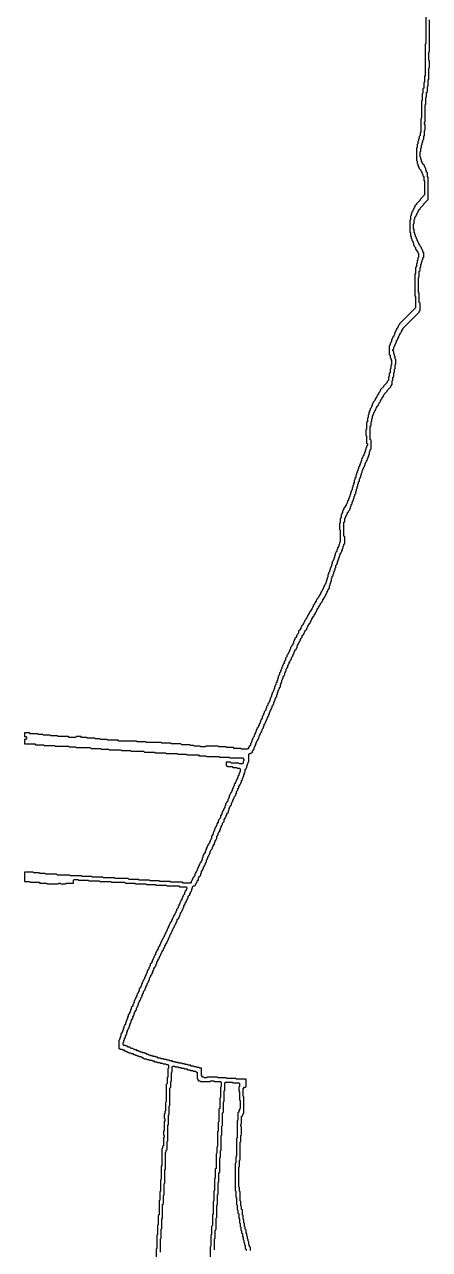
# Model space of a CAD drawing. Header units: metres. Extents: x 0 to 100, y 0 to 127.
# Drawn here: x 0 to 13.85, y 41.86 to 83.7 of the extents above; entities that cross this region are included whole.
import ezdxf

# ---------------------------------------------------------------- set-up
doc = ezdxf.new("R2010")
doc.units = ezdxf.units.M

msp = doc.modelspace()

# ---------------------------------------------------------------- linework, layer by layer
for points in [[(13.725, 83.975), (13.725, 83.05), (13.7, 83.025), (13.7, 81.95), (13.675, 81.925), (13.675, 81.725), (13.65, 81.7), (13.65, 81.525), (13.625, 81.5), (13.625, 81.35), (13.6, 81.325), (13.6, 81.1), (13.575, 81.075), (13.575, 80.5), (13.55, 80.475), (13.55, 80.025), (13.525, 80), (13.525, 79.9), (13.5, 79.875), (13.5, 79.8), (13.475, 79.775), (13.475, 79.725), (13.45, 79.7), (13.45, 79.625), (13.425, 79.6), (13.425, 79.5), (13.4, 79.475), (13.4, 79.05), (13.425, 79.025), (13.425, 78.95), (13.45, 78.925), (13.45, 78.875), (13.475, 78.85), (13.475, 78.825), (13.5, 78.8), (13.5, 78.775), (13.55, 78.725), (13.55, 78.7), (13.575, 78.675), (13.575, 78.65), (13.6, 78.625), (13.6, 78.6), (13.625, 78.575), (13.625, 78.525), (13.65, 78.5), (13.65, 78.375), (13.675, 78.35), (13.675, 77.875), (13.525, 77.725), (13.525, 77.7), (13.4, 77.575), (13.4, 77.55), (13.35, 77.5), (13.35, 77.475), (13.325, 77.45), (13.325, 77.425), (13.3, 77.4), (13.3, 77.375), (13.275, 77.35), (13.275, 77.325), (13.25, 77.3), (13.25, 77.25), (13.225, 77.225), (13.225, 77.175), (13.2, 77.15), (13.2, 77.025), (13.175, 77), (13.175, 76.6), (13.2, 76.575), (13.2, 76.475), (13.225, 76.45), (13.225, 76.4), (13.25, 76.375), (13.25, 76.325), (13.275, 76.3), (13.275, 76.25), (13.3, 76.225), (13.3, 76.175), (13.325, 76.15), (13.325, 76.125), (13.375, 76.075), (13.375, 76.025), (13.4, 76), (13.4, 75.975), (13.45, 75.925), (13.45, 75.9), (13.475, 75.875), (13.475, 75.75), (13.45, 75.725), (13.45, 75.65), (13.425, 75.625), (13.425, 75.55), (13.4, 75.525), (13.4, 75.425), (13.375, 75.4), (13.375, 75.2), (13.35, 75.175), (13.35, 74.425), (13.375, 74.4), (13.375, 74.025), (12.825, 73.475), (12.825, 73.45), (12.775, 73.4), (12.775, 73.375), (12.75, 73.35), (12.75, 73.325), (12.725, 73.3), (12.725, 73.275), (12.7, 73.25), (12.7, 73.225), (12.675, 73.2), (12.675, 73.175), (12.65, 73.15), (12.65, 73.1), (12.625, 73.075), (12.625, 73.05), (12.6, 73.025), (12.6, 73), (12.575, 72.975), (12.575, 72.95), (12.55, 72.925), (12.55, 72.875), (12.525, 72.85), (12.525, 72.825), (12.5, 72.8), (12.5, 72.75), (12.475, 72.725), (12.475, 72.425), (12.5, 72.4), (12.5, 72.325), (12.525, 72.3), (12.525, 72.25), (12.55, 72.225), (12.55, 72.075), (12.525, 72.05), (12.525, 71.95), (12.5, 71.925), (12.5, 71.8), (12.475, 71.775), (12.475, 71.675), (12.45, 71.65), (12.45, 71.55), (12.4, 71.5), (12.4, 71.475), (12.275, 71.35), (12.275, 71.325), (12.175, 71.225), (12.175, 71.2), (12.15, 71.175), (12.15, 71.15), (12.1, 71.1), (12.1, 71.075), (12.075, 71.05), (12.075, 71.025), (12.05, 71), (12.05, 70.975), (12, 70.925), (12, 70.9), (11.975, 70.875), (11.975, 70.85), (11.925, 70.8), (11.925, 70.775), (11.9, 70.75), (11.9, 70.725), (11.875, 70.7), (11.875, 70.65), (11.85, 70.625), (11.85, 70.6), (11.825, 70.575), (11.825, 70.525), (11.8, 70.5), (11.8, 70.475), (11.775, 70.45), (11.775, 70.375), (11.75, 70.35), (11.75, 70.275), (11.725, 70.25), (11.725, 70.125), (11.7, 70.1), (11.7, 69.875), (11.675, 69.85), (11.675, 69.675), (11.7, 69.65), (11.7, 69.4), (11.725, 69.375), (11.725, 69.325), (11.7, 69.3), (11.7, 69.25), (11.675, 69.225), (11.675, 69.175), (11.65, 69.15), (11.65, 69.1), (11.625, 69.075), (11.625, 69.05), (11.6, 69.025), (11.6, 68.975), (11.575, 68.95), (11.575, 68.925), (11.55, 68.9), (11.55, 68.875), (11.525, 68.85), (11.525, 68.8), (11.5, 68.775), (11.5, 68.725), (11.475, 68.7), (11.475, 68.675), (11.45, 68.65), (11.45, 68.6), (11.425, 68.575), (11.425, 68.525), (11.4, 68.5), (11.4, 68.45), (11.375, 68.425), (11.375, 68.4), (11.35, 68.375), (11.35, 68.325), (11.325, 68.3), (11.325, 68.225), (11.3, 68.2), (11.3, 68.15), (11.275, 68.125), (11.275, 68.05), (11.25, 68.025), (11.25, 67.975), (11.225, 67.95), (11.225, 67.9), (11.2, 67.875), (11.2, 67.8), (11.175, 67.775), (11.175, 67.725), (11.15, 67.7), (11.15, 67.65), (11.125, 67.625), (11.125, 67.575), (11.1, 67.55), (11.1, 67.525), (11.075, 67.5), (11.075, 67.45), (11.05, 67.425), (11.05, 67.375), (11.025, 67.35), (11.025, 67.325), (11, 67.3), (11, 67.275), (10.95, 67.225), (10.95, 67.2), (10.925, 67.175), (10.925, 67.15), (10.9, 67.125), (10.9, 67.1), (10.875, 67.075), (10.875, 67.025), (10.85, 67), (10.85, 66.975), (10.825, 66.95), (10.825, 66.85), (10.8, 66.825), (10.8, 66.675), (10.775, 66.65), (10.775, 66.45), (10.8, 66.425), (10.8, 66.025), (10.775, 66), (10.775, 65.95), (10.75, 65.925), (10.75, 65.875), (10.7, 65.825), (10.7, 65.775), (10.675, 65.75), (10.675, 65.7), (10.65, 65.675), (10.65, 65.65), (10.625, 65.625), (10.625, 65.575), (10.6, 65.55), (10.6, 65.5), (10.575, 65.475), (10.575, 65.425), (10.55, 65.4), (10.55, 65.375), (10.525, 65.35), (10.525, 65.275), (10.5, 65.25), (10.5, 65.2), (10.475, 65.175), (10.475, 65.15), (10.45, 65.125), (10.45, 65.075), (10.425, 65.05), (10.425, 65), (10.4, 64.975), (10.4, 64.925), (10.375, 64.9), (10.375, 64.825), (10.35, 64.8), (10.35, 64.75), (10.325, 64.725), (10.325, 64.675), (10.3, 64.65), (10.3, 64.6), (10.275, 64.575), (10.275, 64.55), (10.25, 64.525), (10.25, 64.5), (10.225, 64.475), (10.225, 64.45), (10.2, 64.425), (10.2, 64.4), (10.175, 64.375), (10.175, 64.35), (10.15, 64.325), (10.15, 64.3), (10.125, 64.275), (10.125, 64.25), (10.075, 64.2), (10.075, 64.175), (10.05, 64.15), (10.05, 64.125), (10, 64.075), (10, 64.05), (9.975, 64.025), (9.975, 64), (9.925, 63.95), (9.925, 63.925), (9.9, 63.9), (9.9, 63.875), (9.875, 63.85), (9.875, 63.825), (9.85, 63.8), (9.85, 63.775), (9.825, 63.75), (9.825, 63.725), (9.775, 63.675), (9.775, 63.65), (9.75, 63.625), (9.75, 63.6), (9.7, 63.55), (9.7, 63.525), (9.675, 63.5), (9.675, 63.475), (9.65, 63.45), (9.65, 63.425), (9.625, 63.4), (9.625, 63.375), (9.575, 63.325), (9.575, 63.3), (9.55, 63.275), (9.55, 63.25), (9.525, 63.225), (9.525, 63.2), (9.475, 63.15), (9.475, 63.125), (9.45, 63.1), (9.45, 63.075), (9.425, 63.05), (9.425, 63.025), (9.375, 62.975), (9.375, 62.925), (9.35, 62.9), (9.35, 62.875), (9.3, 62.825), (9.3, 62.775), (9.25, 62.725), (9.25, 62.7), (9.225, 62.675), (9.225, 62.65), (9.2, 62.625), (9.2, 62.575), (9.175, 62.55), (9.175, 62.525), (9.125, 62.475), (9.125, 62.45), (9.1, 62.425), (9.1, 62.375), (9.075, 62.35), (9.075, 62.325), (9.05, 62.3), (9.05, 62.275), (9.025, 62.25), (9.025, 62.225), (9, 62.2), (9, 62.175), (8.975, 62.15), (8.975, 62.1), (8.925, 62.05), (8.925, 62), (8.9, 61.975), (8.9, 61.95), (8.875, 61.925), (8.875, 61.875), (8.85, 61.85), (8.85, 61.825), (8.825, 61.8), (8.825, 61.775), (8.8, 61.75), (8.8, 61.7), (8.775, 61.675), (8.775, 61.65), (8.75, 61.625), (8.75, 61.575), (8.725, 61.55), (8.725, 61.5), (8.7, 61.475), (8.7, 61.45), (8.675, 61.425), (8.675, 61.375), (8.65, 61.35), (8.65, 61.3), (8.625, 61.275), (8.625, 61.225), (8.6, 61.2), (8.6, 61.15), (8.575, 61.125), (8.575, 61.1), (8.55, 61.075), (8.55, 61.025), (8.525, 61), (8.525, 60.95), (8.5, 60.925), (8.5, 60.9), (8.475, 60.875), (8.475, 60.825), (8.45, 60.8), (8.45, 60.75), (8.425, 60.725), (8.425, 60.7), (8.4, 60.675), (8.4, 60.625), (8.375, 60.6), (8.375, 60.575), (8.35, 60.55), (8.35, 60.525), (8.325, 60.5), (8.325, 60.45), (8.275, 60.4), (8.275, 60.35), (8.25, 60.325), (8.25, 60.275), (8.2, 60.225), (8.2, 60.175), (8.175, 60.15), (8.175, 60.125), (8.15, 60.1), (8.15, 60.075), (8.125, 60.05), (8.125, 60), (8.1, 59.975), (8.1, 59.95), (8.075, 59.925), (8.075, 59.875), (8.05, 59.85), (8.05, 59.825), (8.025, 59.8), (8.025, 59.775), (8, 59.75), (8, 59.725), (7.975, 59.7), (7.975, 59.675), (7.95, 59.65), (7.95, 59.625), (7.925, 59.6), (7.925, 59.55), (7.9, 59.525), (7.9, 59.5), (7.875, 59.475), (7.875, 59.45), (7.85, 59.425), (7.85, 59.375), (7.825, 59.35), (7.825, 59.325), (7.8, 59.3), (7.8, 59.275), (7.775, 59.25), (7.775, 59.2), (7.75, 59.175), (7.75, 59.15), (7.725, 59.125), (7.725, 59.075), (7.675, 59.025), (7.675, 59), (7.625, 58.95), (7.425, 58.95), (7.4, 58.975), (7.175, 58.975), (7.15, 59), (6.925, 59), (6.9, 59.025), (6.65, 59.025), (6.625, 59.05), (6.2, 59.05), (6.175, 59.025), (6.025, 59.025), (6, 59.05), (5.8, 59.05), (5.775, 59.075), (5.675, 59.075), (5.65, 59.1), (5.375, 59.1), (5.35, 59.125), (5.025, 59.125), (5, 59.15), (4.7, 59.15), (4.675, 59.175), (4.175, 59.175), (4.15, 59.2), (3.85, 59.2), (3.825, 59.225), (3.225, 59.225), (3.2, 59.25), (2.85, 59.25), (2.825, 59.275), (2.6, 59.275), (2.575, 59.3), (2.425, 59.3), (2.4, 59.325), (2.15, 59.325), (2.125, 59.35), (1.95, 59.35), (1.925, 59.375), (1.775, 59.375), (1.75, 59.35), (1.525, 59.35), (1.5, 59.375), (1.15, 59.375), (1.125, 59.4), (0.9, 59.4), (0.875, 59.425), (0.65, 59.425), (0.625, 59.45), (0.475, 59.45), (0.45, 59.475), (0.2, 59.475), (0.175, 59.5), (0, 59.5), (0, 59.375), (0.05, 59.375), (0.075, 59.35), (0.075, 59.3), (0.05, 59.275), (0, 59.275), (0, 59.125), (0.35, 59.125), (0.375, 59.1), (0.65, 59.1), (0.675, 59.075), (1.025, 59.075), (1.05, 59.05), (1.5, 59.05), (1.525, 59.025), (1.75, 59.025), (1.775, 59), (2.25, 59), (2.275, 58.975), (2.6, 58.975), (2.625, 58.95), (2.875, 58.95), (2.9, 58.925), (3.3, 58.925), (3.325, 58.9), (3.625, 58.9), (3.65, 58.875), (4.075, 58.875), (4.1, 58.85), (4.45, 58.85), (4.475, 58.825), (4.825, 58.825), (4.85, 58.8), (5.225, 58.8), (5.25, 58.775), (5.525, 58.775), (5.55, 58.75), (5.95, 58.75), (5.975, 58.725), (6.2, 58.725), (6.225, 58.7), (6.65, 58.7), (6.675, 58.675), (7, 58.675), (7.025, 58.65), (7.45, 58.65), (7.5, 58.6), (7.5, 58.55), (7.475, 58.525), (7.475, 58.475), (7.45, 58.45), (7.35, 58.45), (7.325, 58.475), (7.075, 58.475), (7.05, 58.5), (6.9, 58.5), (6.9, 58.375), (6.925, 58.375), (6.95, 58.35), (7.1, 58.35), (7.125, 58.325), (7.25, 58.325), (7.275, 58.3), (7.35, 58.3), (7.375, 58.275), (7.375, 58.175), (7.35, 58.15), (7.35, 58.125), (7.325, 58.1), (7.325, 58.05), (7.3, 58.025), (7.3, 57.975), (7.275, 57.95), (7.275, 57.925), (7.25, 57.9), (7.25, 57.875), (7.225, 57.85), (7.225, 57.825), (7.2, 57.8), (7.2, 57.775), (7.175, 57.75), (7.175, 57.7), (7.15, 57.675), (7.15, 57.65), (7.125, 57.625), (7.125, 57.6), (7.1, 57.575), (7.1, 57.525), (7.075, 57.5), (7.075, 57.475), (7.05, 57.45), (7.05, 57.425), (7.025, 57.4), (7.025, 57.375), (7, 57.35), (7, 57.3), (6.975, 57.275), (6.975, 57.25), (6.95, 57.225), (6.95, 57.175), (6.925, 57.15), (6.925, 57.125), (6.875, 57.075), (6.875, 57.025), (6.85, 57), (6.85, 56.95), (6.8, 56.9), (6.8, 56.85), (6.775, 56.825), (6.775, 56.8), (6.75, 56.775), (6.75, 56.725), (6.7, 56.675), (6.7, 56.6), (6.65, 56.55), (6.65, 56.525), (6.625, 56.5), (6.625, 56.45), (6.575, 56.4), (6.575, 56.35), (6.55, 56.325), (6.55, 56.3), (6.525, 56.275), (6.525, 56.25), (6.5, 56.225), (6.5, 56.175), (6.475, 56.15), (6.475, 56.125), (6.45, 56.1), (6.45, 56.05), (6.425, 56.025), (6.425, 56), (6.4, 55.975), (6.4, 55.9), (6.375, 55.875), (6.375, 55.85), (6.35, 55.825), (6.35, 55.8), (6.325, 55.775), (6.325, 55.75), (6.3, 55.725), (6.3, 55.7), (6.275, 55.675), (6.275, 55.65), (6.25, 55.625), (6.25, 55.6), (6.225, 55.575), (6.225, 55.55), (6.2, 55.525), (6.2, 55.475), (6.175, 55.45), (6.175, 55.425), (6.15, 55.4), (6.15, 55.375), (6.125, 55.35), (6.125, 55.325), (6.1, 55.3), (6.1, 55.25), (6.075, 55.225), (6.075, 55.175), (6.05, 55.15), (6.05, 55.125), (6.025, 55.1), (6.025, 55.075), (6, 55.05), (6, 55.025), (5.975, 55), (5.975, 54.975), (5.95, 54.95), (5.95, 54.925), (5.925, 54.9), (5.925, 54.875), (5.9, 54.85), (5.9, 54.8), (5.875, 54.775), (5.875, 54.75), (5.85, 54.725), (5.85, 54.7), (5.825, 54.675), (5.825, 54.625), (5.775, 54.575), (5.775, 54.55), (5.75, 54.525), (5.75, 54.5), (5.725, 54.475), (5.725, 54.45), (5.7, 54.425), (5.7, 54.4), (5.675, 54.375), (5.425, 54.375), (5.4, 54.4), (5, 54.4), (4.975, 54.425), (4.625, 54.425), (4.6, 54.45), (4.3, 54.45), (4.275, 54.475), (3.925, 54.475), (3.9, 54.5), (3.575, 54.5), (3.55, 54.525), (3.1, 54.525), (3.075, 54.55), (2.7, 54.55), (2.675, 54.575), (2.325, 54.575), (2.3, 54.6), (1.975, 54.6), (1.95, 54.625), (1.575, 54.625), (1.55, 54.65), (1.125, 54.65), (1.1, 54.675), (0.725, 54.675), (0.7, 54.7), (0.525, 54.7), (0.5, 54.725), (0.325, 54.725), (0.3, 54.75), (0, 54.75), (0, 54.425), (0.175, 54.425), (0.2, 54.4), (0.5, 54.4), (0.525, 54.375), (0.75, 54.375), (0.775, 54.35), (1.15, 54.35), (1.175, 54.375), (1.225, 54.375), (1.25, 54.35), (1.4, 54.35), (1.425, 54.375), (1.675, 54.375), (1.675, 54.475), (1.7, 54.5), (1.825, 54.5), (1.85, 54.475), (2.175, 54.475), (2.2, 54.45), (2.55, 54.45), (2.575, 54.425), (2.95, 54.425), (2.975, 54.4), (3.425, 54.4), (3.45, 54.375), (3.775, 54.375), (3.8, 54.35), (4.15, 54.35), (4.175, 54.325), (4.475, 54.325), (4.5, 54.3), (4.85, 54.3), (4.875, 54.275), (5.275, 54.275), (5.3, 54.25), (5.525, 54.25), (5.55, 54.225), (5.55, 54.175), (5.525, 54.15), (5.525, 54.125), (5.5, 54.1), (5.5, 54.075), (5.475, 54.05), (5.475, 54), (5.425, 53.95), (5.425, 53.925), (5.4, 53.9), (5.4, 53.875), (5.375, 53.85), (5.375, 53.8), (5.35, 53.775), (5.35, 53.75), (5.325, 53.725), (5.325, 53.7), (5.3, 53.675), (5.3, 53.65), (5.275, 53.625), (5.275, 53.6), (5.25, 53.575), (5.25, 53.525), (5.2, 53.475), (5.2, 53.425), (5.175, 53.4), (5.175, 53.375), (5.15, 53.35), (5.15, 53.325), (5.125, 53.3), (5.125, 53.275), (5.1, 53.25), (5.1, 53.225), (5.075, 53.2), (5.075, 53.175), (5.05, 53.15), (5.05, 53.125), (5.025, 53.1), (5.025, 53.075), (5, 53.05), (5, 53.025), (4.975, 53), (4.975, 52.975), (4.95, 52.95), (4.95, 52.925), (4.925, 52.9), (4.925, 52.875), (4.9, 52.85), (4.9, 52.825), (4.875, 52.8), (4.875, 52.75), (4.85, 52.725), (4.85, 52.7), (4.825, 52.675), (4.825, 52.65), (4.8, 52.625), (4.8, 52.6), (4.775, 52.575), (4.775, 52.55), (4.75, 52.525), (4.75, 52.5), (4.725, 52.475), (4.725, 52.45), (4.7, 52.425), (4.7, 52.4), (4.675, 52.375), (4.675, 52.35), (4.65, 52.325), (4.65, 52.3), (4.625, 52.275), (4.625, 52.25), (4.6, 52.225), (4.6, 52.2), (4.575, 52.175), (4.575, 52.125), (4.525, 52.075), (4.525, 52.05), (4.5, 52.025), (4.5, 52), (4.475, 51.975), (4.475, 51.925), (4.45, 51.9), (4.45, 51.875), (4.425, 51.85), (4.425, 51.825), (4.4, 51.8), (4.4, 51.775), (4.375, 51.75), (4.375, 51.725), (4.35, 51.7), (4.35, 51.65), (4.3, 51.6), (4.3, 51.55), (4.275, 51.525), (4.275, 51.5), (4.25, 51.475), (4.25, 51.45), (4.225, 51.425), (4.225, 51.4), (4.2, 51.375), (4.2, 51.325), (4.175, 51.3), (4.175, 51.275), (4.15, 51.25), (4.15, 51.225), (4.125, 51.2), (4.125, 51.175), (4.1, 51.15), (4.1, 51.1), (4.075, 51.075), (4.075, 51.05), (4.05, 51.025), (4.05, 51), (4.025, 50.975), (4.025, 50.95), (4, 50.925), (4, 50.875), (3.975, 50.85), (3.975, 50.825), (3.95, 50.8), (3.95, 50.775), (3.925, 50.75), (3.925, 50.7), (3.9, 50.675), (3.9, 50.65), (3.875, 50.625), (3.875, 50.6), (3.85, 50.575), (3.85, 50.55), (3.825, 50.525), (3.825, 50.475), (3.8, 50.45), (3.8, 50.425), (3.775, 50.4), (3.775, 50.375), (3.75, 50.35), (3.75, 50.3), (3.725, 50.275), (3.725, 50.25), (3.7, 50.225), (3.7, 50.175), (3.65, 50.125), (3.65, 50.075), (3.625, 50.05), (3.625, 50), (3.6, 49.975), (3.6, 49.95), (3.575, 49.925), (3.575, 49.9), (3.55, 49.875), (3.55, 49.825), (3.525, 49.8), (3.525, 49.75), (3.5, 49.725), (3.5, 49.7), (3.475, 49.675), (3.475, 49.625), (3.45, 49.6), (3.45, 49.55), (3.425, 49.525), (3.425, 49.5), (3.4, 49.475), (3.4, 49.425), (3.375, 49.4), (3.375, 49.35), (3.35, 49.325), (3.35, 49.3), (3.325, 49.275), (3.325, 49.25), (3.3, 49.225), (3.3, 49.15), (3.275, 49.125), (3.275, 49.075), (3.25, 49.05), (3.25, 49.025), (3.225, 49), (3.225, 48.725), (3.25, 48.725), (3.275, 48.7), (3.325, 48.7), (3.35, 48.675), (3.4, 48.675), (3.425, 48.65), (3.45, 48.65), (3.475, 48.625), (3.5, 48.625), (3.525, 48.6), (3.55, 48.6), (3.575, 48.575), (3.625, 48.575), (3.65, 48.55), (3.7, 48.55), (3.725, 48.525), (3.775, 48.525), (3.8, 48.5), (3.825, 48.5), (3.85, 48.475), (3.9, 48.475), (3.925, 48.45), (3.975, 48.45), (4, 48.425), (4.025, 48.425), (4.05, 48.4), (4.075, 48.4), (4.1, 48.375), (4.175, 48.375), (4.2, 48.35), (4.25, 48.35), (4.275, 48.325), (4.35, 48.325), (4.375, 48.3), (4.425, 48.3), (4.45, 48.275), (4.525, 48.275), (4.55, 48.25), (4.625, 48.25), (4.65, 48.225), (4.725, 48.225), (4.75, 48.2), (4.825, 48.2), (4.85, 48.175), (4.9, 48.175), (4.925, 48.15), (4.925, 48.05), (4.9, 48.025), (4.9, 47.75), (4.875, 47.725), (4.875, 47.525), (4.85, 47.5), (4.85, 46.9), (4.825, 46.875), (4.825, 46.6), (4.8, 46.575), (4.8, 46.5), (4.775, 46.475), (4.775, 46.35), (4.8, 46.325), (4.8, 46.25), (4.775, 46.225), (4.775, 45.925), (4.75, 45.9), (4.75, 45.775), (4.775, 45.75), (4.775, 45.7), (4.75, 45.675), (4.75, 45.4), (4.725, 45.375), (4.725, 45.325), (4.7, 45.3), (4.7, 44.725), (4.675, 44.7), (4.675, 44.25), (4.65, 44.225), (4.65, 43.85), (4.625, 43.825), (4.625, 43.55), (4.6, 43.525), (4.6, 43.05), (4.575, 43.025), (4.575, 42.7), (4.55, 42.675), (4.55, 42.375), (4.525, 42.35), (4.525, 41.9), (4.5, 41.875), (4.5, 41.45)], [(7.725, 41.825), (7.725, 41.925), (7.7, 41.95), (7.7, 42), (7.675, 42.025), (7.675, 42.125), (7.65, 42.15), (7.65, 42.2), (7.625, 42.225), (7.625, 42.3), (7.6, 42.325), (7.6, 42.4), (7.575, 42.425), (7.575, 42.525), (7.55, 42.55), (7.55, 42.625), (7.525, 42.65), (7.525, 42.75), (7.5, 42.775), (7.5, 42.875), (7.475, 42.9), (7.475, 43.025), (7.45, 43.05), (7.45, 43.2), (7.425, 43.225), (7.425, 43.325), (7.4, 43.35), (7.4, 43.5), (7.375, 43.525), (7.375, 43.825), (7.35, 43.85), (7.35, 43.975), (7.325, 44), (7.325, 44.675), (7.35, 44.7), (7.35, 44.9), (7.375, 44.925), (7.375, 45.525), (7.4, 45.55), (7.4, 45.75), (7.425, 45.775), (7.425, 46.05), (7.4, 46.075), (7.4, 46.125), (7.425, 46.15), (7.425, 46.4), (7.45, 46.425), (7.45, 46.45), (7.475, 46.475), (7.475, 46.5), (7.5, 46.525), (7.5, 47.075), (7.475, 47.1), (7.475, 47.35), (7.525, 47.4), (7.55, 47.4), (7.575, 47.425), (7.575, 47.675), (7.25, 47.675), (7.225, 47.7), (6.925, 47.7), (6.9, 47.725), (6.625, 47.725), (6.6, 47.75), (6.25, 47.75), (6.225, 47.725), (6.15, 47.725), (6.125, 47.75), (6.1, 47.75), (6.05, 47.8), (6.05, 48.05), (6, 48.05), (5.975, 48.075), (5.9, 48.075), (5.875, 48.1), (5.8, 48.1), (5.775, 48.125), (5.7, 48.125), (5.675, 48.15), (5.6, 48.15), (5.575, 48.175), (5.5, 48.175), (5.475, 48.2), (5.4, 48.2), (5.375, 48.225), (5.275, 48.225), (5.25, 48.25), (5.175, 48.25), (5.15, 48.275), (5.075, 48.275), (5.05, 48.3), (4.975, 48.3), (4.95, 48.325), (4.875, 48.325), (4.85, 48.35), (4.775, 48.35), (4.75, 48.375), (4.675, 48.375), (4.65, 48.4), (4.575, 48.4), (4.55, 48.425), (4.5, 48.425), (4.475, 48.45), (4.4, 48.45), (4.375, 48.475), (4.325, 48.475), (4.3, 48.5), (4.25, 48.5), (4.225, 48.525), (4.2, 48.525), (4.175, 48.55), (4.125, 48.55), (4.1, 48.575), (4.05, 48.575), (4.025, 48.6), (3.975, 48.6), (3.95, 48.625), (3.925, 48.625), (3.9, 48.65), (3.85, 48.65), (3.825, 48.675), (3.775, 48.675), (3.75, 48.7), (3.725, 48.7), (3.7, 48.725), (3.65, 48.725), (3.6, 48.775), (3.55, 48.775), (3.525, 48.8), (3.475, 48.8), (3.45, 48.825), (3.4, 48.825), (3.375, 48.85), (3.375, 48.925), (3.4, 48.95), (3.4, 49), (3.425, 49.025), (3.425, 49.075), (3.45, 49.1), (3.45, 49.15), (3.475, 49.175), (3.475, 49.2), (3.5, 49.225), (3.5, 49.275), (3.525, 49.3), (3.525, 49.35), (3.55, 49.375), (3.55, 49.4), (3.575, 49.425), (3.575, 49.475), (3.6, 49.5), (3.6, 49.55), (3.625, 49.575), (3.625, 49.6), (3.65, 49.625), (3.65, 49.675), (3.675, 49.7), (3.675, 49.725), (3.7, 49.75), (3.7, 49.8), (3.725, 49.825), (3.725, 49.85), (3.75, 49.875), (3.75, 49.925), (3.775, 49.95), (3.775, 49.975), (3.8, 50), (3.8, 50.025), (3.825, 50.05), (3.825, 50.1), (3.85, 50.125), (3.85, 50.15), (3.875, 50.175), (3.875, 50.2), (3.9, 50.225), (3.9, 50.275), (3.925, 50.3), (3.925, 50.325), (3.95, 50.35), (3.95, 50.375), (3.975, 50.4), (3.975, 50.45), (4.025, 50.5), (4.025, 50.55), (4.05, 50.575), (4.05, 50.6), (4.075, 50.625), (4.075, 50.675), (4.125, 50.725), (4.125, 50.775), (4.15, 50.8), (4.15, 50.825), (4.175, 50.85), (4.175, 50.875), (4.2, 50.9), (4.2, 50.95), (4.225, 50.975), (4.225, 51), (4.25, 51.025), (4.25, 51.05), (4.275, 51.075), (4.275, 51.125), (4.3, 51.15), (4.3, 51.175), (4.325, 51.2), (4.325, 51.225), (4.35, 51.25), (4.35, 51.275), (4.375, 51.3), (4.375, 51.325), (4.4, 51.35), (4.4, 51.4), (4.425, 51.425), (4.425, 51.45), (4.45, 51.475), (4.45, 51.5), (4.475, 51.525), (4.475, 51.55), (4.5, 51.575), (4.5, 51.6), (4.525, 51.625), (4.525, 51.675), (4.575, 51.725), (4.575, 51.775), (4.6, 51.8), (4.6, 51.825), (4.625, 51.85), (4.625, 51.875), (4.65, 51.9), (4.65, 51.925), (4.675, 51.95), (4.675, 51.975), (4.7, 52), (4.7, 52.025), (4.725, 52.05), (4.725, 52.075), (4.75, 52.1), (4.75, 52.125), (4.775, 52.15), (4.775, 52.175), (4.8, 52.2), (4.8, 52.225), (4.825, 52.25), (4.825, 52.275), (4.85, 52.3), (4.85, 52.325), (4.875, 52.35), (4.875, 52.375), (4.9, 52.4), (4.9, 52.425), (4.925, 52.45), (4.925, 52.475), (4.95, 52.5), (4.95, 52.525), (4.975, 52.55), (4.975, 52.6), (5, 52.625), (5, 52.65), (5.025, 52.675), (5.025, 52.7), (5.05, 52.725), (5.05, 52.75), (5.075, 52.775), (5.075, 52.8), (5.1, 52.825), (5.1, 52.85), (5.125, 52.875), (5.125, 52.925), (5.175, 52.975), (5.175, 53), (5.2, 53.025), (5.2, 53.05), (5.225, 53.075), (5.225, 53.125), (5.275, 53.175), (5.275, 53.2), (5.3, 53.225), (5.3, 53.25), (5.325, 53.275), (5.325, 53.325), (5.35, 53.35), (5.35, 53.375), (5.375, 53.4), (5.375, 53.425), (5.4, 53.45), (5.4, 53.475), (5.425, 53.5), (5.425, 53.525), (5.45, 53.55), (5.45, 53.6), (5.5, 53.65), (5.5, 53.7), (5.525, 53.725), (5.525, 53.75), (5.55, 53.775), (5.55, 53.8), (5.575, 53.825), (5.575, 53.85), (5.6, 53.875), (5.6, 53.925), (5.65, 53.975), (5.65, 54), (5.675, 54.025), (5.675, 54.05), (5.7, 54.075), (5.7, 54.1), (5.725, 54.125), (5.725, 54.175), (5.75, 54.2), (5.75, 54.25), (5.775, 54.275), (5.825, 54.275), (5.85, 54.3), (5.85, 54.325), (5.875, 54.35), (5.875, 54.375), (5.9, 54.4), (5.9, 54.45), (5.925, 54.475), (5.95, 54.475), (5.95, 54.55), (5.975, 54.575), (5.975, 54.6), (6.025, 54.65), (6.025, 54.7), (6.05, 54.725), (6.05, 54.775), (6.1, 54.825), (6.1, 54.85), (6.125, 54.875), (6.125, 54.925), (6.15, 54.95), (6.15, 54.975), (6.175, 55), (6.175, 55.025), (6.2, 55.05), (6.2, 55.075), (6.225, 55.1), (6.225, 55.15), (6.25, 55.175), (6.25, 55.2), (6.275, 55.225), (6.275, 55.275), (6.3, 55.3), (6.3, 55.325), (6.325, 55.35), (6.325, 55.375), (6.35, 55.4), (6.35, 55.45), (6.375, 55.475), (6.375, 55.5), (6.425, 55.55), (6.425, 55.6), (6.45, 55.625), (6.45, 55.65), (6.5, 55.7), (6.5, 55.75), (6.525, 55.775), (6.525, 55.825), (6.55, 55.85), (6.55, 55.875), (6.575, 55.9), (6.575, 55.975), (6.625, 56.025), (6.625, 56.075), (6.65, 56.1), (6.65, 56.125), (6.675, 56.15), (6.675, 56.175), (6.7, 56.2), (6.7, 56.25), (6.725, 56.275), (6.725, 56.3), (6.75, 56.325), (6.75, 56.35), (6.775, 56.375), (6.775, 56.425), (6.825, 56.475), (6.825, 56.55), (6.875, 56.6), (6.875, 56.625), (6.9, 56.65), (6.9, 56.675), (6.925, 56.7), (6.925, 56.75), (6.975, 56.8), (6.975, 56.85), (7, 56.875), (7, 56.925), (7.025, 56.95), (7.025, 56.975), (7.05, 57), (7.05, 57.025), (7.075, 57.05), (7.075, 57.1), (7.1, 57.125), (7.1, 57.15), (7.125, 57.175), (7.125, 57.2), (7.15, 57.225), (7.15, 57.25), (7.175, 57.275), (7.175, 57.325), (7.225, 57.375), (7.225, 57.425), (7.25, 57.45), (7.25, 57.5), (7.3, 57.55), (7.3, 57.6), (7.325, 57.625), (7.325, 57.675), (7.375, 57.725), (7.375, 57.75), (7.4, 57.775), (7.4, 57.8), (7.425, 57.825), (7.425, 57.875), (7.45, 57.9), (7.45, 57.95), (7.475, 57.975), (7.475, 58), (7.5, 58.025), (7.5, 58.075), (7.525, 58.1), (7.525, 58.15), (7.55, 58.175), (7.55, 58.25), (7.575, 58.275), (7.575, 58.3), (7.6, 58.325), (7.6, 58.375), (7.625, 58.4), (7.625, 58.45), (7.65, 58.475), (7.65, 58.5), (7.675, 58.525), (7.675, 58.775), (7.7, 58.8), (7.725, 58.8), (7.75, 58.825), (7.775, 58.825), (7.8, 58.85), (7.8, 58.875), (7.825, 58.9), (7.825, 58.925), (7.85, 58.95), (7.85, 59), (7.875, 59.025), (7.875, 59.05), (7.9, 59.075), (7.9, 59.1), (7.925, 59.125), (7.925, 59.175), (7.95, 59.2), (7.95, 59.225), (7.975, 59.25), (7.975, 59.275), (8, 59.3), (8, 59.325), (8.025, 59.35), (8.025, 59.4), (8.05, 59.425), (8.05, 59.45), (8.075, 59.475), (8.075, 59.5), (8.1, 59.525), (8.1, 59.55), (8.125, 59.575), (8.125, 59.625), (8.175, 59.675), (8.175, 59.725), (8.2, 59.75), (8.2, 59.8), (8.225, 59.825), (8.225, 59.85), (8.25, 59.875), (8.25, 59.9), (8.275, 59.925), (8.275, 59.95), (8.3, 59.975), (8.3, 60), (8.325, 60.025), (8.325, 60.075), (8.35, 60.1), (8.35, 60.125), (8.375, 60.15), (8.375, 60.2), (8.4, 60.225), (8.4, 60.25), (8.425, 60.275), (8.425, 60.3), (8.45, 60.325), (8.45, 60.35), (8.475, 60.375), (8.475, 60.425), (8.5, 60.45), (8.5, 60.475), (8.525, 60.5), (8.525, 60.55), (8.55, 60.575), (8.55, 60.6), (8.575, 60.625), (8.575, 60.675), (8.6, 60.7), (8.6, 60.725), (8.625, 60.75), (8.625, 60.8), (8.65, 60.825), (8.65, 60.875), (8.675, 60.9), (8.675, 60.95), (8.7, 60.975), (8.7, 61), (8.725, 61.025), (8.725, 61.05), (8.75, 61.075), (8.75, 61.15), (8.775, 61.175), (8.775, 61.225), (8.8, 61.25), (8.8, 61.3), (8.825, 61.325), (8.825, 61.35), (8.85, 61.375), (8.85, 61.425), (8.875, 61.45), (8.875, 61.475), (8.9, 61.5), (8.9, 61.55), (8.925, 61.575), (8.925, 61.6), (8.95, 61.625), (8.95, 61.675), (8.975, 61.7), (8.975, 61.725), (9, 61.75), (9, 61.8), (9.025, 61.825), (9.025, 61.85), (9.05, 61.875), (9.05, 61.9), (9.075, 61.925), (9.075, 61.95), (9.1, 61.975), (9.1, 62), (9.125, 62.025), (9.125, 62.075), (9.175, 62.125), (9.175, 62.15), (9.2, 62.175), (9.2, 62.2), (9.225, 62.225), (9.225, 62.275), (9.25, 62.3), (9.25, 62.325), (9.3, 62.375), (9.3, 62.4), (9.325, 62.425), (9.325, 62.475), (9.35, 62.5), (9.35, 62.525), (9.375, 62.55), (9.375, 62.575), (9.4, 62.6), (9.4, 62.625), (9.425, 62.65), (9.425, 62.675), (9.45, 62.7), (9.45, 62.725), (9.5, 62.775), (9.5, 62.825), (9.55, 62.875), (9.55, 62.9), (9.575, 62.925), (9.575, 62.95), (9.6, 62.975), (9.6, 63), (9.65, 63.05), (9.65, 63.075), (9.675, 63.1), (9.675, 63.125), (9.7, 63.15), (9.7, 63.175), (9.75, 63.225), (9.75, 63.25), (9.775, 63.275), (9.775, 63.3), (9.8, 63.325), (9.8, 63.35), (9.825, 63.375), (9.825, 63.4), (9.875, 63.45), (9.875, 63.475), (9.9, 63.5), (9.9, 63.525), (9.95, 63.575), (9.95, 63.6), (9.975, 63.625), (9.975, 63.65), (10, 63.675), (10, 63.7), (10.025, 63.725), (10.025, 63.75), (10.05, 63.775), (10.05, 63.8), (10.1, 63.85), (10.1, 63.875), (10.125, 63.9), (10.125, 63.925), (10.175, 63.975), (10.175, 64), (10.2, 64.025), (10.2, 64.05), (10.25, 64.1), (10.25, 64.125), (10.275, 64.15), (10.275, 64.175), (10.3, 64.2), (10.3, 64.225), (10.325, 64.25), (10.325, 64.275), (10.35, 64.3), (10.35, 64.325), (10.375, 64.35), (10.375, 64.375), (10.4, 64.4), (10.4, 64.425), (10.425, 64.45), (10.425, 64.525), (10.45, 64.55), (10.45, 64.6), (10.475, 64.625), (10.475, 64.675), (10.5, 64.7), (10.5, 64.775), (10.525, 64.8), (10.525, 64.85), (10.55, 64.875), (10.55, 64.925), (10.575, 64.95), (10.575, 65), (10.6, 65.025), (10.6, 65.05), (10.625, 65.075), (10.625, 65.125), (10.65, 65.15), (10.65, 65.225), (10.675, 65.25), (10.675, 65.275), (10.7, 65.3), (10.7, 65.35), (10.725, 65.375), (10.725, 65.425), (10.75, 65.45), (10.75, 65.475), (10.775, 65.5), (10.775, 65.55), (10.8, 65.575), (10.8, 65.625), (10.825, 65.65), (10.825, 65.675), (10.85, 65.7), (10.85, 65.725), (10.875, 65.75), (10.875, 65.8), (10.9, 65.825), (10.9, 65.875), (10.925, 65.9), (10.925, 65.95), (10.95, 65.975), (10.95, 66.2), (10.925, 66.225), (10.925, 66.7), (10.95, 66.725), (10.95, 66.825), (10.975, 66.85), (10.975, 66.875), (11, 66.9), (11, 66.925), (11.025, 66.95), (11.025, 66.975), (11.05, 67), (11.05, 67.025), (11.075, 67.05), (11.075, 67.075), (11.125, 67.125), (11.125, 67.15), (11.15, 67.175), (11.15, 67.225), (11.175, 67.25), (11.175, 67.3), (11.2, 67.325), (11.2, 67.375), (11.225, 67.4), (11.225, 67.425), (11.25, 67.45), (11.25, 67.5), (11.275, 67.525), (11.275, 67.575), (11.3, 67.6), (11.3, 67.65), (11.325, 67.675), (11.325, 67.75), (11.35, 67.775), (11.35, 67.825), (11.375, 67.85), (11.375, 67.9), (11.4, 67.925), (11.4, 68), (11.425, 68.025), (11.425, 68.075), (11.45, 68.1), (11.45, 68.175), (11.475, 68.2), (11.475, 68.225), (11.5, 68.25), (11.5, 68.3), (11.525, 68.325), (11.525, 68.375), (11.55, 68.4), (11.55, 68.45), (11.575, 68.475), (11.575, 68.525), (11.6, 68.55), (11.6, 68.575), (11.625, 68.6), (11.625, 68.625), (11.65, 68.65), (11.65, 68.7), (11.675, 68.725), (11.675, 68.75), (11.7, 68.775), (11.7, 68.8), (11.725, 68.825), (11.725, 68.875), (11.75, 68.9), (11.75, 68.925), (11.775, 68.95), (11.775, 69), (11.8, 69.025), (11.8, 69.1), (11.825, 69.125), (11.825, 69.175), (11.85, 69.2), (11.85, 69.5), (11.825, 69.525), (11.825, 69.975), (11.85, 70), (11.85, 70.125), (11.875, 70.15), (11.875, 70.225), (11.9, 70.25), (11.9, 70.325), (11.925, 70.35), (11.925, 70.375), (11.95, 70.4), (11.95, 70.45), (11.975, 70.475), (11.975, 70.5), (12, 70.525), (12, 70.55), (12.025, 70.575), (12.025, 70.6), (12.05, 70.625), (12.05, 70.65), (12.1, 70.7), (12.1, 70.725), (12.125, 70.75), (12.125, 70.775), (12.175, 70.825), (12.175, 70.85), (12.2, 70.875), (12.2, 70.9), (12.225, 70.925), (12.225, 70.95), (12.275, 71), (12.275, 71.025), (12.3, 71.05), (12.3, 71.075), (12.4, 71.175), (12.4, 71.2), (12.525, 71.325), (12.525, 71.35), (12.575, 71.4), (12.575, 71.525), (12.6, 71.55), (12.6, 71.65), (12.625, 71.675), (12.625, 71.8), (12.65, 71.825), (12.65, 71.925), (12.675, 71.95), (12.675, 72.075), (12.7, 72.1), (12.7, 72.25), (12.675, 72.275), (12.675, 72.35), (12.65, 72.375), (12.65, 72.425), (12.625, 72.45), (12.625, 72.525), (12.6, 72.55), (12.6, 72.6), (12.625, 72.625), (12.625, 72.675), (12.65, 72.7), (12.65, 72.725), (12.675, 72.75), (12.675, 72.775), (12.7, 72.8), (12.7, 72.825), (12.725, 72.85), (12.725, 72.9), (12.75, 72.925), (12.75, 72.95), (12.775, 72.975), (12.775, 73), (12.8, 73.025), (12.8, 73.05), (12.825, 73.075), (12.825, 73.1), (12.85, 73.125), (12.85, 73.15), (12.875, 73.175), (12.875, 73.2), (12.9, 73.225), (12.9, 73.25), (12.95, 73.3), (12.95, 73.325), (13.5, 73.875), (13.5, 73.9), (13.525, 73.925), (13.525, 74.175), (13.5, 74.2), (13.5, 74.525), (13.475, 74.55), (13.475, 75.05), (13.5, 75.075), (13.5, 75.275), (13.525, 75.3), (13.525, 75.4), (13.55, 75.425), (13.55, 75.5), (13.575, 75.525), (13.575, 75.575), (13.6, 75.6), (13.6, 75.65), (13.625, 75.675), (13.625, 75.725), (13.65, 75.75), (13.65, 75.9), (13.625, 75.925), (13.625, 75.975), (13.6, 76), (13.6, 76.025), (13.575, 76.05), (13.575, 76.075), (13.525, 76.125), (13.525, 76.15), (13.5, 76.175), (13.5, 76.2), (13.475, 76.225), (13.475, 76.25), (13.45, 76.275), (13.45, 76.3), (13.425, 76.325), (13.425, 76.35), (13.4, 76.375), (13.4, 76.425), (13.375, 76.45), (13.375, 76.5), (13.35, 76.525), (13.35, 76.575), (13.325, 76.6), (13.325, 76.7), (13.3, 76.725), (13.3, 76.875), (13.325, 76.9), (13.325, 77.025), (13.35, 77.05), (13.35, 77.1), (13.375, 77.125), (13.375, 77.15), (13.4, 77.175), (13.4, 77.2), (13.425, 77.225), (13.425, 77.25), (13.45, 77.275), (13.45, 77.3), (13.475, 77.325), (13.475, 77.35), (13.525, 77.4), (13.525, 77.425), (13.65, 77.55), (13.65, 77.575), (13.8, 77.725), (13.8, 78.475), (13.775, 78.5), (13.775, 78.625), (13.75, 78.65), (13.75, 78.7), (13.725, 78.725), (13.725, 78.775), (13.7, 78.8), (13.7, 78.825), (13.675, 78.85), (13.675, 78.875), (13.625, 78.925), (13.625, 78.95), (13.6, 78.975), (13.6, 79), (13.575, 79.025), (13.575, 79.075), (13.55, 79.1), (13.55, 79.15), (13.525, 79.175), (13.525, 79.35), (13.55, 79.375), (13.55, 79.475), (13.575, 79.5), (13.575, 79.575), (13.6, 79.6), (13.6, 79.65), (13.625, 79.675), (13.625, 79.75), (13.65, 79.775), (13.65, 79.875), (13.675, 79.9), (13.675, 80.075), (13.7, 80.1), (13.7, 80.275), (13.675, 80.3), (13.675, 80.35), (13.7, 80.375), (13.7, 80.95), (13.725, 80.975), (13.725, 81.2), (13.75, 81.225), (13.75, 81.375), (13.775, 81.4), (13.775, 81.575), (13.8, 81.6), (13.8, 81.8), (13.825, 81.825), (13.825, 82.2), (13.85, 82.225), (13.85, 82.45), (13.825, 82.475), (13.825, 82.75), (13.85, 82.775), (13.85, 83.85)], [(4.65, 41.775), (4.65, 42.225), (4.675, 42.25), (4.675, 42.55), (4.7, 42.575), (4.7, 42.9), (4.725, 42.925), (4.725, 43.4), (4.75, 43.425), (4.75, 43.7), (4.775, 43.725), (4.775, 44.1), (4.8, 44.125), (4.8, 44.575), (4.825, 44.6), (4.825, 45.175), (4.85, 45.2), (4.85, 45.25), (4.875, 45.275), (4.875, 45.55), (4.9, 45.575), (4.9, 46.1), (4.925, 46.125), (4.925, 46.45), (4.95, 46.475), (4.95, 46.75), (4.975, 46.775), (4.975, 47.375), (5, 47.4), (5, 47.6), (5.025, 47.625), (5.025, 47.9), (5.05, 47.925), (5.05, 48.1), (5.075, 48.125), (5.125, 48.125), (5.15, 48.1), (5.25, 48.1), (5.275, 48.075), (5.35, 48.075), (5.375, 48.05), (5.45, 48.05), (5.475, 48.025), (5.55, 48.025), (5.575, 48), (5.65, 48), (5.675, 47.975), (5.75, 47.975), (5.775, 47.95), (5.85, 47.95), (5.9, 47.9), (5.9, 47.7), (5.925, 47.675), (5.925, 47.65), (5.95, 47.625), (6, 47.625), (6.025, 47.6), (6.35, 47.6), (6.375, 47.625), (6.475, 47.625), (6.5, 47.6), (6.7, 47.6), (6.725, 47.575), (6.725, 47.425), (6.7, 47.4), (6.7, 47.05), (6.675, 47.025), (6.675, 46.675), (6.65, 46.65), (6.65, 46.225), (6.625, 46.2), (6.625, 45.9), (6.6, 45.875), (6.6, 45.375), (6.575, 45.35), (6.575, 45.15), (6.55, 45.125), (6.55, 44.625), (6.525, 44.6), (6.525, 44.3), (6.5, 44.275), (6.5, 43.875), (6.475, 43.85), (6.475, 43.525), (6.45, 43.5), (6.45, 43.075), (6.425, 43.05), (6.425, 42.675), (6.4, 42.65), (6.4, 42.375), (6.375, 42.35), (6.375, 41.975), (6.35, 41.95), (6.35, 41.575)], [(6.5, 41.85), (6.5, 42.225), (6.525, 42.25), (6.525, 42.525), (6.55, 42.55), (6.55, 42.925), (6.575, 42.95), (6.575, 43.375), (6.6, 43.4), (6.6, 43.725), (6.625, 43.75), (6.625, 44.15), (6.65, 44.175), (6.65, 44.475), (6.675, 44.5), (6.675, 45), (6.7, 45.025), (6.7, 45.225), (6.725, 45.25), (6.725, 45.75), (6.75, 45.775), (6.75, 46.075), (6.775, 46.1), (6.775, 46.525), (6.8, 46.55), (6.8, 46.9), (6.825, 46.925), (6.825, 47.275), (6.85, 47.3), (6.85, 47.55), (6.875, 47.575), (7.1, 47.575), (7.125, 47.55), (7.325, 47.55), (7.35, 47.525), (7.35, 47.425), (7.325, 47.4), (7.325, 47.275), (7.35, 47.25), (7.35, 46.975), (7.375, 46.95), (7.375, 46.675), (7.35, 46.65), (7.35, 46.625), (7.325, 46.6), (7.325, 46.55), (7.3, 46.525), (7.3, 46.275), (7.275, 46.25), (7.275, 45.675), (7.25, 45.65), (7.25, 45.05), (7.225, 45.025), (7.225, 44.825), (7.2, 44.8), (7.2, 43.875), (7.225, 43.85), (7.225, 43.65), (7.25, 43.625), (7.25, 43.4), (7.275, 43.375), (7.275, 43.225), (7.3, 43.2), (7.3, 43.1), (7.325, 43.075), (7.325, 42.925), (7.35, 42.9), (7.35, 42.775), (7.375, 42.75), (7.375, 42.65), (7.4, 42.625), (7.4, 42.525), (7.425, 42.5), (7.425, 42.425), (7.45, 42.4), (7.45, 42.3), (7.475, 42.275), (7.475, 42.2), (7.5, 42.175), (7.5, 42.1), (7.525, 42.075), (7.525, 42.025), (7.55, 42), (7.55, 41.9), (7.575, 41.875), (7.575, 41.825)]]:
    msp.add_lwpolyline(points)

doc.saveas('drawing.dxf')
